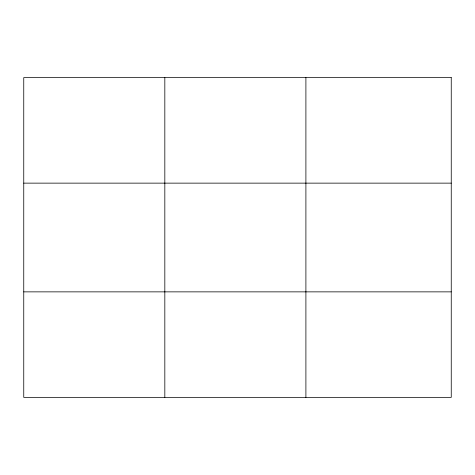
<?xml version="1.0" encoding="UTF-8"?>
<svg xmlns="http://www.w3.org/2000/svg" width="475" height="475" viewBox="0 0 475 475"><rect width="100%" height="100%" fill="white"/><g stroke="black" fill="none" stroke-linecap="round" stroke-linejoin="round"><path stroke-width="0.71" d="M164.825 77.615L164.825 397.385M305.9 77.615L305.9 397.385M23.75 183.136L451.25 183.136M23.75 291.864L451.25 291.864M451.25 77.615L451.25 397.385L23.75 397.385L23.75 77.615L451.25 77.615"/></g></svg>
